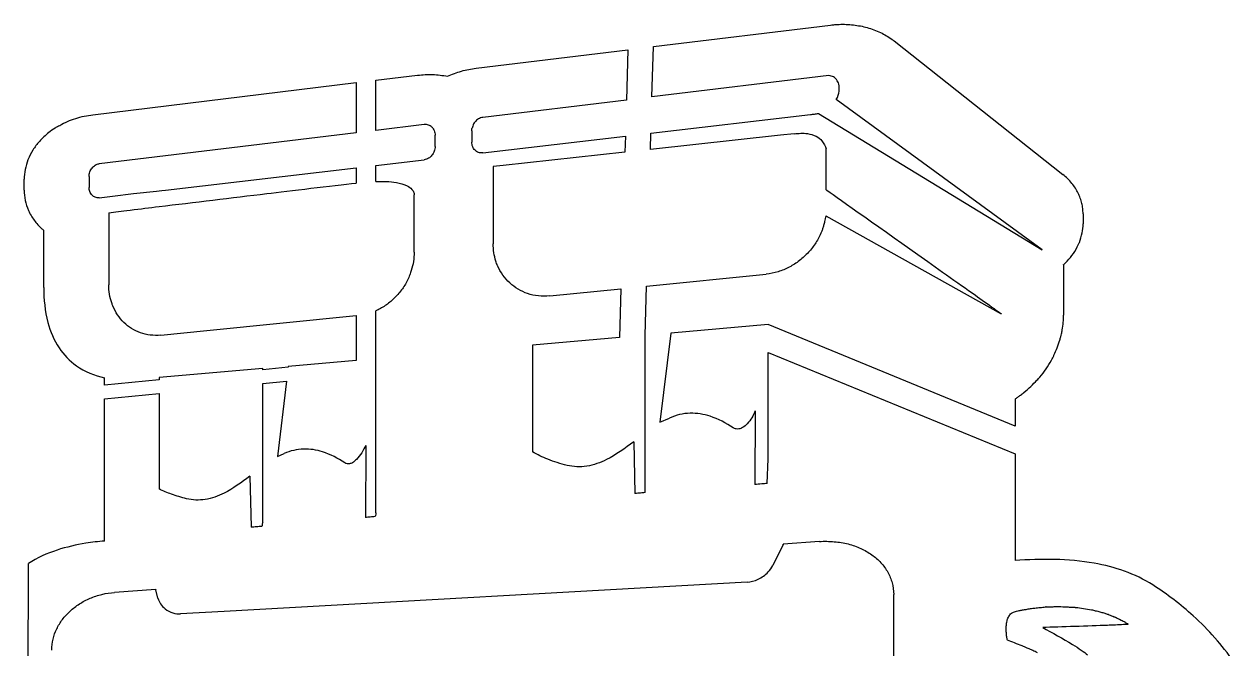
# Model space of a CAD drawing. Extents: x -178 to 178, y -194 to 194.
# Drawn here: x -41.9 to 65.2, y 4.2 to 59.5 of the extents above; entities that cross this region are included whole.
import ezdxf

# ---------------------------------------------------------------- set-up
doc = ezdxf.new("R2010")
doc.units = 0
doc.layers.get('0').update_dxf_attribs({"linetype": 'CONTINUOUS'})

msp = doc.modelspace()

# ---------------------------------------------------------------- linework, layer by layer
for p, q in [((13.82, 57.54), (29.52, 59.45)), ((35.15, 58.04), (50.1, 46.22)), ((-1.89, 55.63), (11.55, 57.27)), ((11.55, 57.27), (11.42, 52.8)), ((13.69, 53.08), (13.82, 57.54)), ((-10.78, 54.56), (-7.08, 55.01)), ((29.35, 54.97), (13.69, 53.08)), ((-35.86, 51.51), (-12.52, 54.35)), ((-12.52, 54.35), (-12.52, 49.91)), ((-10.78, 50.12), (-10.78, 54.56)), ((11.42, 52.8), (-1.3, 51.27)), ((48.28, 39.56), (30.02, 52.86)), ((13.59, 49.87), (27.73, 51.52)), ((28.44, 51.62), (48.28, 39.56)), ((-6.5, 50.64), (-10.78, 50.12)), ((-12.52, 49.91), (-35.29, 47.17)), ((-5.52, 48.7), (-5.52, 49.69)), ((-2.28, 50.08), (-2.28, 49.09)), ((-1.3, 48.13), (11.33, 49.61)), ((11.33, 49.61), (11.29, 48.19)), ((13.55, 48.43), (13.59, 49.87)), ((25.09, 49.69), (13.55, 48.43)), ((26.28, 49.82), (25.09, 49.69)), ((29.13, 44.87), (29.13, 48.49)), ((-10.78, 47.02), (-6.5, 47.52)), ((11.29, 48.19), (0.49, 47.01)), ((-29.42, 44.84), (-12.52, 46.82)), ((-12.52, 46.82), (-12.52, 45.46)), ((-10.78, 45.6), (-10.78, 47.02)), ((0.49, 47.01), (-0.38, 46.92)), ((-0.38, 46.92), (-0.38, 40.09)), ((-41.94, 44.83), (-41.94, 45.79)), ((-36.19, 46.04), (-36.19, 45.08)), ((-35.29, 44.16), (-34.12, 44.29)), ((-34.12, 44.29), (-32.25, 44.52)), ((-32.25, 44.52), (-30.22, 44.75)), ((-30.22, 44.75), (-29.74, 44.8)), ((-29.74, 44.8), (-29.42, 44.84)), ((-7.39, 39.35), (-7.39, 44.41)), ((-34.45, 42.83), (-34.45, 36.45)), ((29.09, 42.55), (44.62, 33.89)), ((51.89, 42.72), (51.89, 41.85)), ((-40.21, 36.2), (-40.21, 41.27)), ((50.16, 38.23), (50.16, 33.75)), ((13.2, 36.33), (23.8, 37.39)), ((4.63, 35.46), (10.94, 36.1)), ((10.94, 36.1), (10.81, 31.77)), ((13.08, 31.97), (13.2, 36.33)), ((-25.77, 32.4), (-12.52, 33.74)), ((-12.52, 33.74), (-12.52, 29.75)), ((-10.78, 16.27), (-10.78, 34.15)), ((-29.84, 31.99), (-25.77, 32.4)), ((15.36, 32.17), (14.39, 24.29)), ((23.97, 32.92), (15.36, 32.17)), ((45.86, 23.94), (23.97, 32.92)), ((10.81, 31.77), (3.09, 31.1)), ((3.09, 31.1), (3.09, 21.65)), ((13.08, 18.05), (13.08, 31.97)), ((23.97, 21.03), (23.97, 30.46)), ((23.97, 30.46), (45.86, 21.48)), ((-20.79, 29.03), (-29.99, 28.23)), ((-18.55, 29.15), (-20.79, 28.93)), ((-20.79, 28.93), (-20.79, 29.03)), ((-18.54, 29.23), (-18.55, 29.15)), ((-12.52, 29.75), (-18.54, 29.23)), ((-34.83, 27.56), (-34.83, 28.21)), ((-29.99, 28.03), (-34.83, 27.56)), ((-29.99, 28.23), (-29.99, 28.03)), ((-20.79, 27.71), (-18.69, 27.91)), ((-18.69, 27.91), (-19.5, 21.26)), ((-34.83, 26.34), (-29.99, 26.81)), ((-29.99, 26.81), (-29.99, 18.37)), ((-20.79, 15.43), (-20.79, 27.71)), ((-34.83, 13.76), (-34.83, 26.34)), ((45.86, 26.33), (45.86, 23.94)), ((22.83, 25.29), (22.8, 18.76)), ((14.39, 24.29), (15.24, 24.65)), ((12.07, 22.55), (12.18, 17.96)), ((-19.5, 21.26), (-18.91, 21.5)), ((-11.68, 22.23), (-11.71, 15.85)), ((45.86, 21.48), (45.86, 12.03)), ((23.9, 18.85), (23.97, 21.03)), ((-21.94, 19.51), (-21.83, 14.98)), ((25.3, 13.46), (24.4, 11.59)), ((28.52, 13.72), (25.3, 13.48)), ((-41.74, -51.89), (-41.57, 11.77)), ((22.11, 10.11), (-24.23, 7.52)), ((-30.29, 9.48), (-33.93, 9.21)), ((-30.09, 8.7), (-30.28, 9.43)), ((35.11, -44.19), (35.11, 9.03)), ((-24.23, 7.52), (-28.09, 7.31)), ((49.77, 7.95), (49.76, 7.95)), ((54.82, 6.98), (54.83, 6.98))]:
    msp.add_line(p, q)
for points, knots in [([(29.52, 59.45), (29.66, 59.46), (29.77, 59.48), (30.02, 59.5), (30.14, 59.51), (30.27, 59.51)], [0, 0, 0, 0, 0.03998711, 0.03998711, 0.07981586, 0.07981586, 0.07981586, 0.07981586]), ([(30.27, 59.51), (30.69, 59.53), (31.12, 59.51), (31.95, 59.41), (32.36, 59.34), (32.76, 59.23)], [0, 0, 0, 0, 0.1274097, 0.1274097, 0.2521171, 0.2521171, 0.2521171, 0.2521171]), ([(32.76, 59.23), (33.17, 59.11), (33.56, 58.97), (34.3, 58.62), (34.64, 58.41), (34.97, 58.18)], [0, 0, 0, 0, 0.1255056, 0.1255056, 0.2457554, 0.2457554, 0.2457554, 0.2457554]), ([(34.97, 58.18), (35, 58.16), (35.03, 58.13), (35.09, 58.09), (35.12, 58.06), (35.15, 58.04)], [0, 0, 0, 0, 0.01122705, 0.01122705, 0.02269907, 0.02269907, 0.02269907, 0.02269907]), ([(-7.08, 55.01), (-6.64, 55.06), (-6.19, 55.08), (-5.31, 55.05), (-4.86, 55), (-4.43, 54.91)], [0, 0, 0, 0, 0.1312776, 0.1312776, 0.2634364, 0.2634364, 0.2634364, 0.2634364]), ([(-4.43, 54.91), (-4.03, 55.09), (-3.62, 55.25), (-2.77, 55.49), (-2.33, 55.58), (-1.89, 55.63)], [0, 0, 0, 0, 0.1313191, 0.1313191, 0.2643863, 0.2643863, 0.2643863, 0.2643863]), ([(30.02, 52.86), (30.16, 53.1), (30.24, 53.36), (30.3, 53.82), (30.29, 54.03), (30.2, 54.36), (30.13, 54.5), (29.97, 54.71), (29.88, 54.79), (29.71, 54.89), (29.65, 54.91), (29.5, 54.96), (29.43, 54.97), (29.35, 54.97)], [0, 0, 0, 0, 0.0848643, 0.0848643, 0.1602253, 0.1602253, 0.2182317, 0.2182317, 0.2650061, 0.2650061, 0.2929919, 0.2929919, 0.3228731, 0.3228731, 0.3228731, 0.3228731]), ([(-38.79, 50.57), (-38.34, 50.82), (-37.87, 51.03), (-36.88, 51.34), (-36.37, 51.45), (-35.86, 51.51)], [0, 0, 0, 0, 0.1542068, 0.1542068, 0.3099384, 0.3099384, 0.3099384, 0.3099384]), ([(27.73, 51.52), (27.85, 51.54), (27.97, 51.55), (28.21, 51.59), (28.32, 51.6), (28.44, 51.62)], [0, 0, 0, 0, 0.03692204, 0.03692204, 0.07160944, 0.07160944, 0.07160944, 0.07160944]), ([(-6.12, 50.6), (-6.18, 50.62), (-6.24, 50.63), (-6.37, 50.65), (-6.43, 50.65), (-6.5, 50.64)], [0, 0, 0, 0, 0.01871034, 0.01871034, 0.03886229, 0.03886229, 0.03886229, 0.03886229]), ([(-5.81, 50.41), (-5.85, 50.45), (-5.9, 50.49), (-6.01, 50.56), (-6.06, 50.58), (-6.12, 50.6)], [0, 0, 0, 0, 0.01879556, 0.01879556, 0.03695108, 0.03695108, 0.03695108, 0.03695108]), ([(-1.99, 50.87), (-2.04, 50.82), (-2.08, 50.76), (-2.15, 50.64), (-2.18, 50.57), (-2.2, 50.51)], [0, 0, 0, 0, 0.02115691, 0.02115691, 0.04244757, 0.04244757, 0.04244757, 0.04244757]), ([(-1.68, 51.14), (-1.74, 51.1), (-1.8, 51.06), (-1.9, 50.98), (-1.95, 50.93), (-1.99, 50.87)], [0, 0, 0, 0, 0.02003016, 0.02003016, 0.04082082, 0.04082082, 0.04082082, 0.04082082]), ([(-1.3, 51.27), (-1.37, 51.26), (-1.43, 51.25), (-1.56, 51.2), (-1.62, 51.17), (-1.68, 51.14)], [0, 0, 0, 0, 0.02055206, 0.02055206, 0.04113433, 0.04113433, 0.04113433, 0.04113433]), ([(-39.2, 50.33), (-39.4, 50.21), (-39.59, 50.07), (-40.07, 49.69), (-40.34, 49.43), (-40.59, 49.15)], [-0.1832551, -0.1832551, -0.1832551, -0.1832551, -0.1129279, -0.1129279, 0, 0, 0, 0]), ([(-5.74, 50.33), (-5.72, 50.31), (-5.71, 50.29), (-5.66, 50.21), (-5.63, 50.16), (-5.6, 50.1)], [-0.02698131, -0.02698131, -0.02698131, -0.02698131, -0.01888563, -0.01888563, 0, 0, 0, 0]), ([(-5.6, 50.1), (-5.58, 50.04), (-5.56, 49.97), (-5.53, 49.84), (-5.52, 49.77), (-5.52, 49.69)], [-0.04178397, -0.04178397, -0.04178397, -0.04178397, -0.02151606, -0.02151606, 0, 0, 0, 0]), ([(-2.28, 50.08), (-2.28, 50.16), (-2.28, 50.23), (-2.26, 50.31), (-2.26, 50.32), (-2.25, 50.33)], [-0.04365339, -0.04365339, -0.04365339, -0.04365339, -0.02146829, -0.02146829, -0.01836475, -0.01836475, -0.01836475, -0.01836475]), ([(26.28, 49.82), (26.67, 49.87), (27.09, 49.89), (27.74, 49.8), (27.99, 49.72), (28.43, 49.5), (28.61, 49.36), (28.92, 48.98), (29.04, 48.74), (29.13, 48.49)], [-0.3457362, -0.3457362, -0.3457362, -0.3457362, -0.227307, -0.227307, -0.1483451, -0.1483451, -0.0798711, -0.0798711, 0, 0, 0, 0]), ([(-40.59, 49.15), (-40.81, 48.91), (-41, 48.65), (-41.34, 48.1), (-41.49, 47.82), (-41.61, 47.52)], [-0.1932212, -0.1932212, -0.1932212, -0.1932212, -0.0960787, -0.0960787, 0, 0, 0, 0]), ([(-5.6, 48.28), (-5.63, 48.21), (-5.66, 48.15), (-5.73, 48.03), (-5.76, 47.97), (-5.81, 47.92)], [-0.04228069, -0.04228069, -0.04228069, -0.04228069, -0.02069899, -0.02069899, 0, 0, 0, 0]), ([(-5.52, 48.7), (-5.52, 48.63), (-5.53, 48.56), (-5.56, 48.42), (-5.58, 48.35), (-5.6, 48.28)], [-0.0427049, -0.0427049, -0.0427049, -0.0427049, -0.02115192, -0.02115192, 0, 0, 0, 0]), ([(-2.2, 48.68), (-2.23, 48.74), (-2.25, 48.81), (-2.27, 48.95), (-2.28, 49.02), (-2.28, 49.09)], [-0.0423212, -0.0423212, -0.0423212, -0.0423212, -0.02178828, -0.02178828, 0, 0, 0, 0]), ([(-1.99, 48.37), (-2.04, 48.41), (-2.08, 48.46), (-2.15, 48.56), (-2.18, 48.62), (-2.2, 48.68)], [-0.03793948, -0.03793948, -0.03793948, -0.03793948, -0.01906901, -0.01906901, 0, 0, 0, 0]), ([(-1.68, 48.17), (-1.74, 48.19), (-1.8, 48.22), (-1.9, 48.28), (-1.95, 48.32), (-1.99, 48.37)], [-0.03678178, -0.03678178, -0.03678178, -0.03678178, -0.01857007, -0.01857007, 0, 0, 0, 0]), ([(-41.61, 47.52), (-41.72, 47.24), (-41.8, 46.95), (-41.91, 46.37), (-41.94, 46.08), (-41.94, 45.79)], [-0.1779225, -0.1779225, -0.1779225, -0.1779225, -0.0878926, -0.0878926, 0, 0, 0, 0]), ([(-35.64, 47.04), (-35.59, 47.08), (-35.53, 47.1), (-35.41, 47.15), (-35.35, 47.16), (-35.29, 47.17)], [-0.0370528, -0.0370528, -0.0370528, -0.0370528, -0.01833329, -0.01833329, 0, 0, 0, 0]), ([(-6.12, 47.65), (-6.18, 47.61), (-6.24, 47.59), (-6.37, 47.54), (-6.43, 47.53), (-6.5, 47.52)], [-0.04048593, -0.04048593, -0.04048593, -0.04048593, -0.0205608, -0.0205608, 0, 0, 0, 0]), ([(-5.81, 47.92), (-5.85, 47.86), (-5.9, 47.81), (-6.01, 47.72), (-6.06, 47.68), (-6.12, 47.65)], [-0.0411862, -0.0411862, -0.0411862, -0.0411862, -0.02024548, -0.02024548, 0, 0, 0, 0]), ([(-1.3, 48.13), (-1.36, 48.13), (-1.43, 48.12), (-1.56, 48.14), (-1.62, 48.15), (-1.68, 48.17)], [-0.03916227, -0.03916227, -0.03916227, -0.03916227, -0.01912241, -0.01912241, 0, 0, 0, 0]), ([(-36.19, 46.04), (-36.19, 46.11), (-36.19, 46.18), (-36.16, 46.31), (-36.15, 46.38), (-36.12, 46.44)], [-0.04123768, -0.04123768, -0.04123768, -0.04123768, -0.02046609, -0.02046609, 0, 0, 0, 0]), ([(-36.12, 46.44), (-36.1, 46.5), (-36.07, 46.57), (-36.01, 46.68), (-35.97, 46.74), (-35.93, 46.79)], [-0.04000362, -0.04000362, -0.04000362, -0.04000362, -0.01984228, -0.01984228, 0, 0, 0, 0]), ([(-35.93, 46.79), (-35.89, 46.84), (-35.84, 46.89), (-35.75, 46.98), (-35.69, 47.01), (-35.64, 47.04)], [-0.0386714, -0.0386714, -0.0386714, -0.0386714, -0.01894974, -0.01894974, 0, 0, 0, 0]), ([(50.9, 45.43), (50.78, 45.58), (50.65, 45.72), (50.38, 45.98), (50.24, 46.1), (50.1, 46.22)], [-0.1116303, -0.1116303, -0.1116303, -0.1116303, -0.0554678, -0.0554678, 0, 0, 0, 0]), ([(-36.12, 44.7), (-36.15, 44.75), (-36.16, 44.82), (-36.19, 44.95), (-36.19, 45.02), (-36.19, 45.08)], [-0.03959097, -0.03959097, -0.03959097, -0.03959097, -0.0204082, -0.0204082, 0, 0, 0, 0]), ([(-29.99, 43.38), (-26.93, 43.75), (-23.51, 44.16), (-18.46, 44.77), (-14.64, 45.22), (-12.52, 45.46)], [-1.628165, -1.628165, -1.628165, -1.628165, -0.639248, -0.639248, 0, 0, 0, 0]), ([(-10.78, 45.6), (-10.19, 45.62), (-9.54, 45.61), (-8.63, 45.45), (-8.29, 45.36), (-7.85, 45.13), (-7.71, 45.03), (-7.5, 44.8), (-7.45, 44.71), (-7.4, 44.56), (-7.39, 44.51), (-7.39, 44.45), (-7.39, 44.44), (-7.39, 44.42), (-7.39, 44.42), (-7.39, 44.41), (-7.39, 44.41), (-7.39, 44.41), (-7.39, 44.41), (-7.39, 44.41), (-7.39, 44.41), (-7.39, 44.41), (-7.39, 44.41), (-7.39, 44.41), (-7.39, 44.41), (-7.39, 44.41), (-7.39, 44.41), (-7.39, 44.41), (-7.39, 44.41), (-7.39, 44.41), (-7.39, 44.41), (-7.39, 44.41), (-7.39, 44.41), (-7.39, 44.41), (-7.39, 44.41), (-7.39, 44.41)], [-0.07193869, -0.07193869, -0.07193869, -0.07193869, -0.04070485, -0.04070485, -0.02333469, -0.02333469, -0.01442258, -0.01442258, -0.00721144, -0.00721144, -0.00254609, -0.00254609, -0.00107109, -0.00107109, -0.00056712, -0.00056712, -0.00028805, -0.00028805, -0.00016816, -0.00016816, -0.00013532, -0.00013532, -0.0001228, -0.0001228, -0.00011611, -0.00011611, -0.0001109, -0.0001109, -0.00010523, -0.00010523, -0.00009672, -0.00009672, -0.00007877, -0.00007877, 0, 0, 0, 0]), ([(51.46, 44.56), (51.39, 44.71), (51.3, 44.86), (51.12, 45.15), (51.01, 45.29), (50.9, 45.43)], [-0.1041861, -0.1041861, -0.1041861, -0.1041861, -0.0534351, -0.0534351, 0, 0, 0, 0]), ([(-41.94, 44.83), (-41.94, 44.53), (-41.91, 44.23), (-41.78, 43.62), (-41.69, 43.33), (-41.57, 43.04)], [-0.1844849, -0.1844849, -0.1844849, -0.1844849, -0.0931912, -0.0931912, 0, 0, 0, 0]), ([(-35.93, 44.39), (-35.97, 44.43), (-36.01, 44.48), (-36.07, 44.58), (-36.1, 44.64), (-36.12, 44.7)], [-0.03683531, -0.03683531, -0.03683531, -0.03683531, -0.01898652, -0.01898652, 0, 0, 0, 0]), ([(-35.64, 44.2), (-35.69, 44.22), (-35.74, 44.25), (-35.84, 44.31), (-35.89, 44.35), (-35.93, 44.39)], [-0.03465623, -0.03465623, -0.03465623, -0.03465623, -0.01761916, -0.01761916, 0, 0, 0, 0]), ([(-35.29, 44.16), (-35.35, 44.15), (-35.41, 44.15), (-35.53, 44.17), (-35.59, 44.18), (-35.64, 44.2)], [-0.03543087, -0.03543087, -0.03543087, -0.03543087, -0.01745578, -0.01745578, 0, 0, 0, 0]), ([(29.13, 44.87), (29.65, 44.5), (33.47, 41.8), (38.73, 38.08), (40.81, 36.61), (42.82, 35.19), (43.51, 34.7), (44.13, 34.25), (44.33, 34.11), (44.5, 33.99), (44.55, 33.95), (44.59, 33.92), (44.6, 33.91), (44.61, 33.9), (44.62, 33.9), (44.62, 33.9), (44.62, 33.9), (44.62, 33.9), (44.62, 33.89), (44.62, 33.89), (44.62, 33.89), (44.62, 33.89), (44.62, 33.89), (44.62, 33.89), (44.62, 33.89), (44.62, 33.89), (44.62, 33.89), (44.62, 33.89), (44.62, 33.89), (44.62, 33.89), (44.62, 33.89), (44.62, 33.89)], [-1.569923, -1.569923, -1.569923, -1.569923, -0.563178, -0.563178, -0.16662, -0.16662, -0.043973, -0.043973, -0.011143, -0.011143, -0.002823, -0.002823, -0.00076, -0.00076, -0.00025, -0.00025, -0.000098, -0.000098, -0.000048, -0.000048, -0.000031, -0.000031, -0.000023, -0.000023, -0.000019, -0.000019, -0.000014, -0.000014, -0.000009, -0.000009, 0, 0, 0, 0]), ([(51.78, 43.66), (51.75, 43.81), (51.7, 43.97), (51.59, 44.27), (51.53, 44.42), (51.46, 44.56)], [-0.09592913, -0.09592913, -0.09592913, -0.09592913, -0.048131, -0.048131, 0, 0, 0, 0]), ([(-41.57, 43.04), (-41.43, 42.73), (-41.26, 42.44), (-40.85, 41.89), (-40.62, 41.64), (-40.37, 41.41)], [-0.2048861, -0.2048861, -0.2048861, -0.2048861, -0.1031024, -0.1031024, 0, 0, 0, 0]), ([(-34.45, 42.83), (-33.9, 42.9), (-33.36, 42.97), (-31.63, 43.18), (-30.85, 43.28), (-29.99, 43.38)], [-0.4912028, -0.4912028, -0.4912028, -0.4912028, -0.2592916, -0.2592916, 0, 0, 0, 0]), ([(51.89, 42.72), (51.89, 42.88), (51.88, 43.04), (51.85, 43.35), (51.82, 43.51), (51.78, 43.66)], [-0.09433913, -0.09433913, -0.09433913, -0.09433913, -0.04719658, -0.04719658, 0, 0, 0, 0]), ([(29.09, 42.55), (29.06, 42.39), (29.02, 42.22), (28.96, 41.95), (28.93, 41.82), (28.9, 41.71)], [-0.08323767, -0.08323767, -0.08323767, -0.08323767, -0.03367545, -0.03367545, 0, 0, 0, 0]), ([(51.56, 40.21), (51.67, 40.48), (51.75, 40.76), (51.86, 41.31), (51.89, 41.58), (51.89, 41.85)], [-0.1679695, -0.1679695, -0.1679695, -0.1679695, -0.0819869, -0.0819869, 0, 0, 0, 0]), ([(-40.37, 41.41), (-40.34, 41.38), (-40.31, 41.36), (-40.26, 41.31), (-40.23, 41.29), (-40.21, 41.27)], [-0.02124639, -0.02124639, -0.02124639, -0.02124639, -0.01053993, -0.01053993, 0, 0, 0, 0]), ([(28.7, 41.14), (28.57, 40.8), (28.4, 40.48), (28.02, 39.88), (27.8, 39.59), (27.55, 39.33)], [-0.2153948, -0.2153948, -0.2153948, -0.2153948, -0.107447, -0.107447, 0, 0, 0, 0]), ([(28.9, 41.71), (28.87, 41.61), (28.84, 41.52), (28.78, 41.32), (28.74, 41.23), (28.7, 41.14)], [-0.06094218, -0.06094218, -0.06094218, -0.06094218, -0.03033569, -0.03033569, 0, 0, 0, 0]), ([(-0.14, 38.55), (-0.22, 38.79), (-0.28, 39.04), (-0.36, 39.56), (-0.38, 39.83), (-0.38, 40.09)], [-0.1570983, -0.1570983, -0.1570983, -0.1570983, -0.0801513, -0.0801513, 0, 0, 0, 0]), ([(50.48, 38.54), (50.69, 38.76), (50.87, 38.98), (51.2, 39.47), (51.35, 39.73), (51.47, 40)], [-0.1777028, -0.1777028, -0.1777028, -0.1777028, -0.0893862, -0.0893862, 0, 0, 0, 0]), ([(51.47, 40), (51.49, 40.03), (51.5, 40.07), (51.53, 40.14), (51.55, 40.18), (51.56, 40.21)], [-0.02325546, -0.02325546, -0.02325546, -0.02325546, -0.01180199, -0.01180199, 0, 0, 0, 0]), ([(-7.39, 39.35), (-7.39, 39.07), (-7.41, 38.79), (-7.49, 38.25), (-7.56, 37.99), (-7.64, 37.73)], [-0.1642551, -0.1642551, -0.1642551, -0.1642551, -0.0814795, -0.0814795, 0, 0, 0, 0]), ([(27.55, 39.33), (27.31, 39.06), (27.05, 38.82), (26.48, 38.38), (26.18, 38.18), (25.86, 38.02)], [-0.2151013, -0.2151013, -0.2151013, -0.2151013, -0.1074167, -0.1074167, 0, 0, 0, 0]), ([(-7.64, 37.73), (-7.66, 37.66), (-7.68, 37.59), (-7.73, 37.46), (-7.75, 37.39), (-7.77, 37.32)], [-0.04341765, -0.04341765, -0.04341765, -0.04341765, -0.02156553, -0.02156553, 0, 0, 0, 0]), ([(0.01, 38.14), (-0.02, 38.21), (-0.05, 38.27), (-0.1, 38.41), (-0.12, 38.48), (-0.14, 38.55)], [-0.04536641, -0.04536641, -0.04536641, -0.04536641, -0.02270004, -0.02270004, 0, 0, 0, 0]), ([(1.08, 36.61), (0.86, 36.83), (0.65, 37.06), (0.29, 37.57), (0.13, 37.85), (0.01, 38.14)], [-0.1883105, -0.1883105, -0.1883105, -0.1883105, -0.0950241, -0.0950241, 0, 0, 0, 0]), ([(25.86, 38.02), (25.54, 37.85), (25.21, 37.71), (24.52, 37.5), (24.16, 37.43), (23.8, 37.39)], [-0.2172207, -0.2172207, -0.2172207, -0.2172207, -0.1090815, -0.1090815, 0, 0, 0, 0]), ([(50.16, 38.23), (50.17, 38.24), (50.17, 38.24), (50.19, 38.25), (50.19, 38.26), (50.2, 38.26)], [-0.004825559, -0.004825559, -0.004825559, -0.004825559, -0.002401968, -0.002401968, 0, 0, 0, 0]), ([(50.2, 38.26), (50.25, 38.3), (50.3, 38.36), (50.39, 38.45), (50.44, 38.5), (50.48, 38.54)], [-0.03655491, -0.03655491, -0.03655491, -0.03655491, -0.01807823, -0.01807823, 0, 0, 0, 0]), ([(-34.18, 34.84), (-34.27, 35.09), (-34.34, 35.35), (-34.43, 35.89), (-34.45, 36.17), (-34.45, 36.45)], [-0.1642282, -0.1642282, -0.1642282, -0.1642282, -0.0839075, -0.0839075, 0, 0, 0, 0]), ([(-7.77, 37.32), (-7.9, 37.01), (-8.05, 36.7), (-8.4, 36.12), (-8.6, 35.85), (-8.83, 35.6)], [-0.2035693, -0.2035693, -0.2035693, -0.2035693, -0.1014808, -0.1014808, 0, 0, 0, 0]), ([(2.67, 35.67), (2.38, 35.77), (2.09, 35.9), (1.56, 36.22), (1.31, 36.4), (1.08, 36.61)], [-0.1869769, -0.1869769, -0.1869769, -0.1869769, -0.092974, -0.092974, 0, 0, 0, 0]), ([(-40.21, 36.2), (-40.21, 35.18), (-40.11, 34.11), (-39.63, 32.32), (-39.31, 31.56), (-38.44, 30.25), (-37.93, 29.71), (-36.57, 28.76), (-35.72, 28.41), (-34.83, 28.21)], [-1.056124, -1.056124, -1.056124, -1.056124, -0.746578, -0.746578, -0.498839, -0.498839, -0.274478, -0.274478, 0, 0, 0, 0]), ([(-8.83, 35.6), (-9.05, 35.34), (-9.29, 35.11), (-9.81, 34.69), (-10.09, 34.51), (-10.38, 34.34)], [-0.2006861, -0.2006861, -0.2006861, -0.2006861, -0.1000769, -0.1000769, 0, 0, 0, 0]), ([(4.63, 35.46), (4.3, 35.43), (3.96, 35.43), (3.3, 35.5), (2.98, 35.57), (2.67, 35.67)], [-0.1989046, -0.1989046, -0.1989046, -0.1989046, -0.0969907, -0.0969907, 0, 0, 0, 0]), ([(-34.09, 34.58), (-34.11, 34.62), (-34.12, 34.66), (-34.15, 34.75), (-34.17, 34.8), (-34.18, 34.84)], [-0.02809202, -0.02809202, -0.02809202, -0.02809202, -0.01427, -0.01427, 0, 0, 0, 0]), ([(-33.11, 33.11), (-33.32, 33.31), (-33.5, 33.54), (-33.83, 34.03), (-33.97, 34.3), (-34.09, 34.58)], [-0.1780527, -0.1780527, -0.1780527, -0.1780527, -0.0901738, -0.0901738, 0, 0, 0, 0]), ([(-10.38, 34.34), (-10.44, 34.31), (-10.51, 34.28), (-10.64, 34.21), (-10.71, 34.18), (-10.78, 34.15)], [-0.0443686, -0.0443686, -0.0443686, -0.0443686, -0.02219172, -0.02219172, 0, 0, 0, 0]), ([(50.04, 32.45), (50.08, 32.67), (50.11, 32.9), (50.15, 33.33), (50.16, 33.54), (50.16, 33.75)], [-0.131115, -0.131115, -0.131115, -0.131115, -0.0630016, -0.0630016, 0, 0, 0, 0]), ([(-31.64, 32.2), (-31.92, 32.3), (-32.18, 32.42), (-32.67, 32.73), (-32.9, 32.91), (-33.11, 33.11)], [-0.1740718, -0.1740718, -0.1740718, -0.1740718, -0.0869217, -0.0869217, 0, 0, 0, 0]), ([(-29.84, 31.99), (-30.15, 31.96), (-30.47, 31.96), (-31.07, 32.03), (-31.36, 32.1), (-31.64, 32.2)], [-0.1832134, -0.1832134, -0.1832134, -0.1832134, -0.0892332, -0.0892332, 0, 0, 0, 0]), ([(49.98, 32.11), (49.99, 32.17), (50, 32.23), (50.03, 32.34), (50.04, 32.4), (50.04, 32.45)], [-0.03468578, -0.03468578, -0.03468578, -0.03468578, -0.01631748, -0.01631748, 0, 0, 0, 0]), ([(49.31, 30.23), (49.41, 30.44), (49.5, 30.65), (49.68, 31.1), (49.76, 31.33), (49.83, 31.56)], [-0.1433733, -0.1433733, -0.1433733, -0.1433733, -0.0739113, -0.0739113, 0, 0, 0, 0]), ([(49.83, 31.56), (49.86, 31.66), (49.89, 31.75), (49.94, 31.93), (49.96, 32.02), (49.98, 32.11)], [-0.05586103, -0.05586103, -0.05586103, -0.05586103, -0.02608401, -0.02608401, 0, 0, 0, 0]), ([(49.09, 29.78), (49.13, 29.85), (49.17, 29.92), (49.24, 30.07), (49.28, 30.15), (49.31, 30.23)], [-0.04962021, -0.04962021, -0.04962021, -0.04962021, -0.02576445, -0.02576445, 0, 0, 0, 0]), ([(48.05, 28.27), (48.25, 28.51), (48.44, 28.75), (48.78, 29.26), (48.94, 29.51), (49.09, 29.78)], [-0.1834828, -0.1834828, -0.1834828, -0.1834828, -0.091693, -0.091693, 0, 0, 0, 0]), ([(46.65, 26.92), (46.86, 27.09), (47.07, 27.27), (47.45, 27.63), (47.63, 27.82), (47.8, 28.01)], [-0.1583074, -0.1583074, -0.1583074, -0.1583074, -0.0768766, -0.0768766, 0, 0, 0, 0]), ([(47.8, 28.01), (47.85, 28.05), (47.9, 28.1), (47.98, 28.19), (48.02, 28.23), (48.05, 28.27)], [-0.03541704, -0.03541704, -0.03541704, -0.03541704, -0.01652185, -0.01652185, 0, 0, 0, 0]), ([(46.35, 26.69), (46.39, 26.72), (46.47, 26.78), (46.56, 26.85), (46.61, 26.89), (46.65, 26.92)], [-0.02166334, -0.02166334, -0.02166334, -0.02166334, -0.01437096, -0.01437096, 0, 0, 0, 0]), ([(45.86, 26.33), (45.95, 26.39), (46.04, 26.45), (46.2, 26.57), (46.27, 26.63), (46.35, 26.69)], [-0.06451264, -0.06451264, -0.06451264, -0.06451264, -0.03140334, -0.03140334, 0, 0, 0, 0]), ([(20.89, 23.79), (20.25, 24.21), (19.57, 24.57), (18.27, 24.99), (17.68, 25.09), (16.44, 25.06), (15.83, 24.91), (15.24, 24.65)], [-0.6011239, -0.6011239, -0.6011239, -0.6011239, -0.3723105, -0.3723105, -0.1921445, -0.1921445, 0, 0, 0, 0]), ([(22.83, 25.29), (22.75, 25.08), (22.65, 24.87), (22.42, 24.49), (22.29, 24.31), (22.01, 24.02), (21.87, 23.89), (21.61, 23.75), (21.51, 23.71), (21.31, 23.68), (21.23, 23.67), (21.05, 23.71), (20.97, 23.74), (20.89, 23.79)], [-0.2737923, -0.2737923, -0.2737923, -0.2737923, -0.2061197, -0.2061197, -0.1410209, -0.1410209, -0.086719, -0.086719, -0.0537531, -0.0537531, -0.0278479, -0.0278479, 0, 0, 0, 0]), ([(12.07, 22.55), (11.29, 21.97), (10.49, 21.39), (9.11, 20.7), (8.53, 20.48), (7.32, 20.3), (6.74, 20.32), (6.17, 20.46)], [-0.6431955, -0.6431955, -0.6431955, -0.6431955, -0.3644884, -0.3644884, -0.1783263, -0.1783263, 0, 0, 0, 0]), ([(-13.53, 20.68), (-14.15, 21.09), (-14.8, 21.43), (-16.04, 21.83), (-16.6, 21.92), (-17.78, 21.89), (-18.36, 21.75), (-18.91, 21.5)], [-0.5726041, -0.5726041, -0.5726041, -0.5726041, -0.3532625, -0.3532625, -0.1821929, -0.1821929, 0, 0, 0, 0]), ([(-11.68, 22.23), (-11.87, 21.82), (-12.16, 21.33), (-12.6, 20.88), (-12.73, 20.77), (-12.94, 20.65), (-13.03, 20.62), (-13.19, 20.59), (-13.25, 20.59), (-13.4, 20.61), (-13.47, 20.64), (-13.53, 20.68)], [-0.2586551, -0.2586551, -0.2586551, -0.2586551, -0.1173673, -0.1173673, -0.07067, -0.07067, -0.0438458, -0.0438458, -0.022901, -0.022901, 0, 0, 0, 0]), ([(6.17, 20.46), (5.58, 20.6), (5.01, 20.78), (3.98, 21.19), (3.53, 21.4), (3.09, 21.65)], [-0.331542, -0.331542, -0.331542, -0.331542, -0.1507833, -0.1507833, 0, 0, 0, 0]), ([(-21.94, 19.51), (-22.69, 18.95), (-23.44, 18.4), (-24.76, 17.74), (-25.32, 17.53), (-26.46, 17.35), (-27.01, 17.38), (-27.56, 17.51)], [-0.6127438, -0.6127438, -0.6127438, -0.6127438, -0.3469908, -0.3469908, -0.1695416, -0.1695416, 0, 0, 0, 0]), ([(-27.56, 17.51), (-28.01, 17.62), (-28.45, 17.75), (-29.26, 18.04), (-29.63, 18.2), (-29.99, 18.37)], [-0.2593784, -0.2593784, -0.2593784, -0.2593784, -0.1206721, -0.1206721, 0, 0, 0, 0]), ([(23.9, 18.85), (23.74, 18.84), (23.57, 18.83), (23.21, 18.8), (23, 18.78), (22.8, 18.76)], [-0.1081246, -0.1081246, -0.1081246, -0.1081246, -0.0610368, -0.0610368, 0, 0, 0, 0]), ([(13.08, 18.05), (12.95, 18.04), (12.81, 18.02), (12.52, 17.99), (12.34, 17.98), (12.18, 17.96)], [-0.08815658, -0.08815658, -0.08815658, -0.08815658, -0.04970546, -0.04970546, 0, 0, 0, 0]), ([(-10.78, 16.27), (-10.78, 16.22), (-10.79, 16.16), (-10.8, 16.06), (-10.82, 15.99), (-10.84, 15.92)], [-0.03180606, -0.03180606, -0.03180606, -0.03180606, -0.02063125, -0.02063125, 0, 0, 0, 0]), ([(-20.87, 15.06), (-21.03, 15.05), (-21.19, 15.03), (-21.51, 15.01), (-21.67, 14.99), (-21.83, 14.98)], [-0.0964752, -0.0964752, -0.0964752, -0.0964752, -0.04804176, -0.04804176, 0, 0, 0, 0]), ([(-20.86, 15.25), (-20.86, 15.22), (-20.86, 15.19), (-20.86, 15.13), (-20.86, 15.1), (-20.87, 15.06)], [-0.01857306, -0.01857306, -0.01857306, -0.01857306, -0.01029282, -0.01029282, 0, 0, 0, 0]), ([(-20.79, 15.43), (-20.81, 15.4), (-20.82, 15.37), (-20.84, 15.31), (-20.85, 15.28), (-20.86, 15.25)], [-0.01891436, -0.01891436, -0.01891436, -0.01891436, -0.00843806, -0.00843806, 0, 0, 0, 0]), ([(-10.84, 15.92), (-10.98, 15.91), (-11.13, 15.9), (-11.42, 15.87), (-11.57, 15.86), (-11.71, 15.85)], [-0.08947365, -0.08947365, -0.08947365, -0.08947365, -0.04411698, -0.04411698, 0, 0, 0, 0]), ([(-34.83, 13.76), (-35.39, 13.72), (-35.95, 13.65), (-37.33, 13.42), (-38.2, 13.23), (-39.91, 12.67), (-40.8, 12.29), (-41.57, 11.77)], [-0.6996406, -0.6996406, -0.6996406, -0.6996406, -0.5384496, -0.5384496, -0.2791311, -0.2791311, 0, 0, 0, 0]), ([(25.3, 13.46), (25.3, 13.46), (25.3, 13.47), (25.3, 13.47), (25.3, 13.48), (25.3, 13.48)], [-0.002744375, -0.002744375, -0.002744375, -0.002744375, -0.001379514, -0.001379514, 0, 0, 0, 0]), ([(28.52, 13.72), (28.96, 13.75), (29.4, 13.74), (30.26, 13.67), (30.67, 13.6), (31.08, 13.5)], [-0.2573836, -0.2573836, -0.2573836, -0.2573836, -0.1251035, -0.1251035, 0, 0, 0, 0]), ([(31.08, 13.5), (31.46, 13.4), (31.83, 13.27), (32.53, 12.95), (32.86, 12.76), (33.17, 12.54)], [-0.2312969, -0.2312969, -0.2312969, -0.2312969, -0.1128899, -0.1128899, 0, 0, 0, 0]), ([(33.17, 12.54), (33.46, 12.33), (33.73, 12.1), (34.21, 11.58), (34.42, 11.3), (34.59, 11)], [-0.2113941, -0.2113941, -0.2113941, -0.2113941, -0.1038608, -0.1038608, 0, 0, 0, 0]), ([(58.06, 9.87), (56.5, 10.88), (54.7, 11.47), (50.59, 12.2), (48.17, 12.2), (45.86, 12.03)], [-1.248876, -1.248876, -1.248876, -1.248876, -0.692163, -0.692163, 0, 0, 0, 0]), ([(22.11, 10.11), (22.44, 10.13), (22.78, 10.23), (23.43, 10.54), (23.74, 10.76), (24.15, 11.19), (24.3, 11.38), (24.4, 11.59)], [-0.2836946, -0.2836946, -0.2836946, -0.2836946, -0.1772798, -0.1772798, -0.068641, -0.068641, 0, 0, 0, 0]), ([(34.59, 11), (34.75, 10.71), (34.88, 10.39), (35.06, 9.73), (35.11, 9.38), (35.11, 9.03)], [-0.206608, -0.206608, -0.206608, -0.206608, -0.1043998, -0.1043998, 0, 0, 0, 0]), ([(65.25, 3.06), (64.2, 4.55), (63.01, 5.9), (60.53, 8.15), (59.35, 9.04), (58.06, 9.87)], [-1.015441, -1.015441, -1.015441, -1.015441, -0.462127, -0.462127, 0, 0, 0, 0]), ([(-37.88, 7.55), (-37.62, 7.79), (-37.34, 8), (-36.75, 8.38), (-36.43, 8.55), (-36.1, 8.69)], [-0.2117515, -0.2117515, -0.2117515, -0.2117515, -0.1074196, -0.1074196, 0, 0, 0, 0]), ([(-36.1, 8.69), (-35.77, 8.84), (-35.42, 8.95), (-34.69, 9.13), (-34.31, 9.19), (-33.93, 9.21)], [-0.2249412, -0.2249412, -0.2249412, -0.2249412, -0.1141395, -0.1141395, 0, 0, 0, 0]), ([(-30.29, 9.48), (-30.29, 9.47), (-30.29, 9.46), (-30.28, 9.45), (-30.28, 9.44), (-30.28, 9.43)], [-0.005776976, -0.005776976, -0.005776976, -0.005776976, -0.002880725, -0.002880725, 0, 0, 0, 0]), ([(-30.09, 8.7), (-30.04, 8.51), (-29.96, 8.34), (-29.75, 8.03), (-29.61, 7.89), (-29.25, 7.6), (-29.01, 7.47), (-28.54, 7.33), (-28.32, 7.3), (-28.09, 7.31)], [-0.2620165, -0.2620165, -0.2620165, -0.2620165, -0.2054398, -0.2054398, -0.1475121, -0.1475121, -0.067999, -0.067999, 0, 0, 0, 0]), ([(-39.06, 5.98), (-38.92, 6.27), (-38.75, 6.55), (-38.35, 7.08), (-38.12, 7.33), (-37.88, 7.55)], [-0.1981521, -0.1981521, -0.1981521, -0.1981521, -0.1001737, -0.1001737, 0, 0, 0, 0]), ([(45.81, 7.49), (45.87, 7.51), (45.94, 7.52), (46.08, 7.56), (46.23, 7.59), (46.24, 7.6)], [-0.008838018, -0.008838018, -0.008838018, -0.008838018, -0.004909956, -0.004909956, 0, 0, 0, 0]), ([(46.24, 7.6), (46.34, 7.62), (46.43, 7.64), (46.63, 7.68), (46.74, 7.7), (46.85, 7.71)], [-0.06185914, -0.06185914, -0.06185914, -0.06185914, -0.03274007, -0.03274007, 0, 0, 0, 0]), ([(46.85, 7.71), (46.98, 7.74), (47.1, 7.76), (47.36, 7.8), (47.49, 7.82), (47.63, 7.83)], [-0.07977676, -0.07977676, -0.07977676, -0.07977676, -0.04175971, -0.04175971, 0, 0, 0, 0]), ([(47.63, 7.83), (47.7, 7.84), (47.79, 7.85), (47.94, 7.86), (48.01, 7.87), (48.09, 7.88)], [-0.04134233, -0.04134233, -0.04134233, -0.04134233, -0.02288383, -0.02288383, 0, 0, 0, 0]), ([(48.09, 7.88), (48.17, 7.88), (48.24, 7.89), (48.38, 7.9), (48.47, 7.91), (48.56, 7.92)], [-0.05681581, -0.05681581, -0.05681581, -0.05681581, -0.02479608, -0.02479608, 0, 0, 0, 0]), ([(48.56, 7.92), (48.57, 7.92), (48.58, 7.92), (48.6, 7.92), (48.61, 7.92), (48.62, 7.92)], [-0.007400069, -0.007400069, -0.007400069, -0.007400069, -0.003756351, -0.003756351, 0, 0, 0, 0]), ([(48.57, 7.92), (48.58, 7.92), (48.6, 7.92), (48.63, 7.92), (48.64, 7.92), (48.66, 7.92)], [-0.008541301, -0.008541301, -0.008541301, -0.008541301, -0.004370361, -0.004370361, 0, 0, 0, 0]), ([(48.62, 7.92), (48.61, 7.92), (48.6, 7.92), (48.59, 7.92), (48.58, 7.92), (48.57, 7.92)], [-0.004529943, -0.004529943, -0.004529943, -0.004529943, -0.002238285, -0.002238285, 0, 0, 0, 0]), ([(48.66, 7.92), (48.77, 7.93), (48.9, 7.93), (49.1, 7.94), (49.22, 7.94), (49.33, 7.95)], [-0.0633765, -0.0633765, -0.0633765, -0.0633765, -0.03451202, -0.03451202, 0, 0, 0, 0]), ([(49.33, 7.95), (49.41, 7.95), (49.49, 7.95), (49.62, 7.95), (49.68, 7.95), (49.76, 7.95)], [-0.03823851, -0.03823851, -0.03823851, -0.03823851, -0.02217673, -0.02217673, 0, 0, 0, 0]), ([(49.77, 7.95), (49.87, 7.95), (49.99, 7.95), (50.19, 7.94), (50.29, 7.93), (50.4, 7.93)], [-0.05961242, -0.05961242, -0.05961242, -0.05961242, -0.0315667, -0.0315667, 0, 0, 0, 0]), ([(50.4, 7.93), (50.52, 7.92), (50.64, 7.92), (50.88, 7.91), (51, 7.91), (51.12, 7.9)], [-0.0710528, -0.0710528, -0.0710528, -0.0710528, -0.03625987, -0.03625987, 0, 0, 0, 0]), ([(51.12, 7.9), (51.13, 7.89), (51.14, 7.89), (51.15, 7.89), (51.16, 7.89), (51.16, 7.89)], [-0.003039478, -0.003039478, -0.003039478, -0.003039478, -0.001002465, -0.001002465, 0, 0, 0, 0]), ([(51.16, 7.89), (51.17, 7.89), (51.18, 7.89), (51.21, 7.88), (51.22, 7.88), (51.24, 7.88)], [-0.007569365, -0.007569365, -0.007569365, -0.007569365, -0.003812634, -0.003812634, 0, 0, 0, 0]), ([(51.24, 7.88), (51.47, 7.86), (51.7, 7.83), (52.17, 7.76), (52.4, 7.72), (52.64, 7.67)], [-0.1417771, -0.1417771, -0.1417771, -0.1417771, -0.0718463, -0.0718463, 0, 0, 0, 0]), ([(52.64, 7.67), (52.69, 7.66), (52.75, 7.65), (52.86, 7.62), (52.92, 7.61), (52.97, 7.59)], [-0.0345625, -0.0345625, -0.0345625, -0.0345625, -0.01748981, -0.01748981, 0, 0, 0, 0]), ([(52.97, 7.59), (52.98, 7.59), (52.98, 7.59), (52.99, 7.59), (53, 7.59), (53, 7.59)], [-0.003204008, -0.003204008, -0.003204008, -0.003204008, -0.001571976, -0.001571976, 0, 0, 0, 0]), ([(53, 7.59), (53.06, 7.57), (53.12, 7.56), (53.25, 7.53), (53.31, 7.51), (53.37, 7.5)], [-0.03797782, -0.03797782, -0.03797782, -0.03797782, -0.01906334, -0.01906334, 0, 0, 0, 0]), ([(45.1, 6.41), (45.12, 6.53), (45.14, 6.65), (45.21, 6.88), (45.25, 6.99), (45.31, 7.09)], [-0.07209374, -0.07209374, -0.07209374, -0.07209374, -0.03488758, -0.03488758, 0, 0, 0, 0]), ([(45.31, 7.09), (45.37, 7.19), (45.44, 7.29), (45.62, 7.42), (45.71, 7.46), (45.81, 7.49)], [-0.06623521, -0.06623521, -0.06623521, -0.06623521, -0.03044763, -0.03044763, 0, 0, 0, 0]), ([(53.37, 7.5), (53.43, 7.48), (53.49, 7.46), (53.61, 7.43), (53.67, 7.41), (53.73, 7.39)], [-0.03717347, -0.03717347, -0.03717347, -0.03717347, -0.01889343, -0.01889343, 0, 0, 0, 0]), ([(53.73, 7.39), (53.78, 7.37), (53.83, 7.36), (53.94, 7.32), (53.99, 7.3), (54.04, 7.29)], [-0.03322782, -0.03322782, -0.03322782, -0.03322782, -0.01693496, -0.01693496, 0, 0, 0, 0]), ([(54.04, 7.29), (54.05, 7.28), (54.06, 7.28), (54.09, 7.27), (54.1, 7.27), (54.11, 7.27)], [-0.006376468, -0.006376468, -0.006376468, -0.006376468, -0.003219507, -0.003219507, 0, 0, 0, 0]), ([(54.11, 7.27), (54.17, 7.24), (54.24, 7.21), (54.37, 7.16), (54.44, 7.14), (54.5, 7.11)], [-0.04218549, -0.04218549, -0.04218549, -0.04218549, -0.0209347, -0.0209347, 0, 0, 0, 0]), ([(54.5, 7.11), (54.52, 7.1), (54.53, 7.1), (54.56, 7.09), (54.58, 7.08), (54.59, 7.07)], [-0.009513874, -0.009513874, -0.009513874, -0.009513874, -0.004548142, -0.004548142, 0, 0, 0, 0]), ([(54.59, 7.07), (54.6, 7.07), (54.6, 7.07), (54.61, 7.06), (54.62, 7.06), (54.63, 7.06)], [-0.003661001, -0.003661001, -0.003661001, -0.003661001, -0.001960265, -0.001960265, 0, 0, 0, 0]), ([(54.63, 7.06), (54.66, 7.05), (54.69, 7.03), (54.75, 7.01), (54.78, 7), (54.81, 6.98)], [-0.01978244, -0.01978244, -0.01978244, -0.01978244, -0.00991442, -0.00991442, 0, 0, 0, 0]), ([(54.81, 6.98), (54.82, 6.98), (54.82, 6.98), (54.83, 6.98), (54.83, 6.98), (54.83, 6.98)], [-0.003052715, -0.003052715, -0.003052715, -0.003052715, -0.001527452, -0.001527452, 0, 0, 0, 0]), ([(54.82, 6.98), (54.89, 6.95), (54.95, 6.91), (55.09, 6.85), (55.15, 6.81), (55.22, 6.78)], [-0.04508773, -0.04508773, -0.04508773, -0.04508773, -0.02233264, -0.02233264, 0, 0, 0, 0]), ([(55.19, 6.8), (55.24, 6.77), (55.3, 6.74), (55.41, 6.69), (55.47, 6.66), (55.53, 6.63)], [-0.04075772, -0.04075772, -0.04075772, -0.04075772, -0.0196031, -0.0196031, 0, 0, 0, 0]), ([(55.22, 6.78), (55.21, 6.78), (55.21, 6.79), (55.2, 6.79), (55.19, 6.8), (55.19, 6.8)], [-0.003631272, -0.003631272, -0.003631272, -0.003631272, -0.001694957, -0.001694957, 0, 0, 0, 0]), ([(55.53, 6.63), (55.56, 6.6), (55.6, 6.58), (55.67, 6.54), (55.71, 6.51), (55.75, 6.49)], [-0.02485209, -0.02485209, -0.02485209, -0.02485209, -0.01254947, -0.01254947, 0, 0, 0, 0]), ([(55.75, 6.49), (55.77, 6.47), (55.8, 6.46), (55.85, 6.43), (55.87, 6.41), (55.9, 6.4)], [-0.01762546, -0.01762546, -0.01762546, -0.01762546, -0.00875261, -0.00875261, 0, 0, 0, 0]), ([(-39.5, 4.11), (-39.5, 4.44), (-39.46, 4.76), (-39.31, 5.38), (-39.2, 5.69), (-39.06, 5.98)], [-0.1932894, -0.1932894, -0.1932894, -0.1932894, -0.0964403, -0.0964403, 0, 0, 0, 0]), ([(45.09, 5.63), (45.08, 5.76), (45.08, 5.89), (45.08, 6.14), (45.09, 6.28), (45.1, 6.41)], [-0.07710617, -0.07710617, -0.07710617, -0.07710617, -0.03871808, -0.03871808, 0, 0, 0, 0]), ([(45.18, 4.98), (45.16, 5.07), (45.14, 5.17), (45.11, 5.39), (45.1, 5.51), (45.09, 5.63)], [-0.06580176, -0.06580176, -0.06580176, -0.06580176, -0.0356521, -0.0356521, 0, 0, 0, 0]), ([(55.9, 6.4), (55.9, 6.4), (55.9, 6.4), (55.9, 6.4), (55.9, 6.4), (55.9, 6.39), (55.9, 6.39), (55.9, 6.39), (55.9, 6.39), (55.9, 6.39), (55.9, 6.39), (55.9, 6.39), (55.9, 6.39), (55.89, 6.39), (55.89, 6.39), (55.86, 6.38), (55.83, 6.38), (55.71, 6.37), (55.55, 6.36), (55.06, 6.33), (54.44, 6.31), (52.4, 6.23), (49.9, 6.15), (48.31, 6.1)], [-0.6249812, -0.6249812, -0.6249812, -0.6249812, -0.6246233, -0.6246233, -0.6244732, -0.6244732, -0.6243405, -0.6243405, -0.6241836, -0.6241836, -0.623928, -0.623928, -0.6234142, -0.6234142, -0.6208998, -0.6208998, -0.6141662, -0.6141662, -0.5888046, -0.5888046, -0.4771133, -0.4771133, 0, 0, 0, 0]), ([(48.31, 6.1), (49.14, 5.66), (50.14, 5.11), (51.52, 4.26), (52.01, 3.93), (52.29, 3.67)], [-0.2835816, -0.2835816, -0.2835816, -0.2835816, -0.1166557, -0.1166557, 0, 0, 0, 0]), ([(46.5, 4.47), (46.27, 4.56), (46.04, 4.65), (45.61, 4.82), (45.39, 4.9), (45.18, 4.98)], [-0.1396963, -0.1396963, -0.1396963, -0.1396963, -0.0672555, -0.0672555, 0, 0, 0, 0]), ([(47.01, 4.25), (46.93, 4.29), (46.84, 4.32), (46.67, 4.4), (46.58, 4.43), (46.5, 4.47)], [-0.05591725, -0.05591725, -0.05591725, -0.05591725, -0.02795528, -0.02795528, 0, 0, 0, 0]), ([(47.84, 3.87), (47.7, 3.94), (47.57, 4), (47.29, 4.13), (47.15, 4.19), (47.01, 4.25)], [-0.09026457, -0.09026457, -0.09026457, -0.09026457, -0.04594278, -0.04594278, 0, 0, 0, 0])]:
    msp.add_open_spline(points, degree=3, knots=knots)
for points in [[(-39.2, 50.33), (-39.07, 50.42), (-38.93, 50.5), (-38.79, 50.57)], [(-5.74, 50.33), (-5.76, 50.36), (-5.78, 50.38), (-5.81, 50.41)], [(-2.2, 50.51), (-2.22, 50.45), (-2.24, 50.39), (-2.25, 50.33)]]:
    msp.add_open_spline(points, degree=3)

doc.saveas('drawing.dxf')
